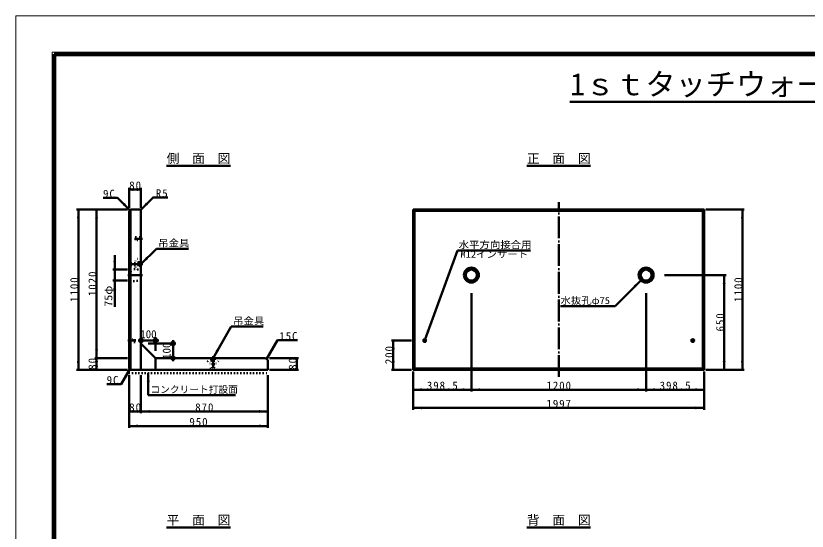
# Model space of a CAD drawing. Units: millimetres, scale not verified, with parts at other scales. Extents: x -2102 to 2102, y -1485 to 1485.
# Drawn here: x -2102 to 71, y 69 to 1485 of the extents above; entities that cross this region are included whole.
import ezdxf
from ezdxf.enums import TextEntityAlignment as Align

# ---------------------------------------------------------------- set-up
doc = ezdxf.new("R2010")
doc.units = ezdxf.units.MM
doc.header["$LTSCALE"] = 5
doc.linetypes.add('DOTTED', pattern=[1.75, 0.25, -1.5])
doc.linetypes.add('LONG_DASHED_DOTTED', pattern=[15.25, 12, -1.5, 0.25, -1.5])
doc.layers.add('0-0_V-nasSTD', color=7, linetype='Continuous', lineweight=50)
doc.styles.add('ＭＳ ゴシック', font='')
doc.styles.get('ＭＳ ゴシック').set_extended_font_data('MS Gothic')

msp = doc.modelspace()

# ---------------------------------------------------------------- linework, layer by layer
at = {"layer": '0-0_V-nasSTD', "lineweight": 100}
msp.add_line((-1997.5, 1380), (-1997.5, -1380), dxfattribs=at)
at = {"layer": '0-0_V-nasSTD'}
for p, q in [((-580.608, 1248.465), (580.608, 1248.465)), ((-1688.303, 1072.6), (-1513.303, 1072.6)), ((-698.903, 1072.6), (-523.903, 1072.6)), ((-1790.803, 1012.6), (-1790.803, 957.6)), ((-1758.803, 1007.6), (-1790.803, 1007.6)), ((-1758.803, 1012.6), (-1758.803, 957.6)), ((-1795.803, 952.6), (-1935.803, 952.6)), ((-1930.803, 952.6), (-1930.803, 512.6)), ((-1880.803, 952.6), (-1880.803, 544.6)), ((-1787.203, 952.6), (-1790.803, 949)), ((-1790.803, 949), (-1790.803, 516.2)), ((-1760.803, 952.6), (-1787.203, 952.6)), ((-1787.203, 952.6), (-1787.203, 512.6)), ((-1758.803, 950.6), (-1758.803, 512.6)), ((-1010.803, 952.6), (-1007.203, 949)), ((-1007.203, 949), (-1007.203, 516.2)), ((-215.603, 949), (-1007.203, 949)), ((-215.603, 949), (-212.003, 952.6)), ((-215.603, 516.2), (-215.603, 949)), ((-102.003, 952.6), (-207.003, 952.6)), ((-107.003, 952.6), (-107.003, 512.6)), ((-1830.803, 827.6), (-1830.803, 787.6)), ((-1758.803, 802.6), (-1716.377, 845.026)), ((-1716.377, 845.026), (-1628.377, 845.026)), ((-889.378, 840.491), (-978.303, 596.171)), ((-889.378, 840.491), (-689.378, 840.491)), ((-1835.803, 787.6), (-1795.803, 787.6)), ((-1830.803, 787.6), (-1830.803, 757.6)), ((-321.003, 772.6), (-152.003, 772.6)), ((-157.003, 772.6), (-157.003, 512.6)), ((-1835.803, 757.6), (-1795.803, 757.6)), ((-1830.803, 757.6), (-1830.803, 685.6)), ((-456.68, 687.323), (-385.969, 758.033)), ((-851.403, 722.6), (-851.403, 452.6)), ((-371.403, 722.6), (-371.403, 452.6)), ((-606.68, 687.323), (-456.68, 687.323)), ((-1560.803, 544.6), (-1510.803, 631.202)), ((-1510.803, 631.202), (-1422.803, 631.202)), ((-1766.803, 592.6), (-1709.803, 592.6)), ((-1718.803, 601.6), (-1718.803, 564.6)), ((-1670.803, 593.6), (-1670.803, 535.6)), ((-1070.803, 592.6), (-1015.803, 592.6)), ((-1065.803, 592.6), (-1065.803, 512.6)), ((-1758.803, 584.6), (-1718.803, 544.6)), ((-1738.803, 584.6), (-1662.803, 584.6)), ((-1795.803, 544.6), (-1885.803, 544.6)), ((-1880.803, 544.6), (-1880.803, 512.6)), ((-1718.803, 544.6), (-1416.803, 544.6)), ((-1718.803, 512.6), (-1718.803, 544.6)), ((-1416.803, 544.6), (-1410.803, 538.6)), ((-1325.803, 544.6), (-1405.803, 544.6)), ((-1330.803, 544.6), (-1330.803, 512.6)), ((-1795.803, 512.6), (-1935.803, 512.6)), ((-1790.803, 516.2), (-1787.203, 512.6)), ((-1738.803, 442.8), (-1738.803, 502.8)), ((-1325.803, 512.6), (-1405.803, 512.6)), ((-1070.803, 512.6), (-1015.803, 512.6)), ((-1007.203, 516.2), (-1010.803, 512.6)), ((-1010.803, 507.6), (-1010.803, 402.6)), ((-1007.203, 516.2), (-215.603, 516.2)), ((-215.603, 516.2), (-212.003, 512.6)), ((-212.003, 507.6), (-212.003, 402.6)), ((-102.003, 512.6), (-207.003, 512.6)), ((-1790.803, 352.8), (-1790.803, 497.8)), ((-1758.803, 392.8), (-1758.803, 497.8)), ((-1410.803, 352.8), (-1410.803, 497.8)), ((-1010.803, 457.6), (-851.403, 457.6)), ((-851.403, 457.6), (-371.403, 457.6)), ((-371.403, 457.6), (-212.003, 457.6)), ((-1738.803, 442.8), (-1498.803, 442.8)), ((-1010.803, 407.6), (-212.003, 407.6)), ((-1410.803, 357.8), (-1790.803, 357.8)), ((-1688.303, 78.8), (-1513.303, 78.8)), ((-698.903, 78.8), (-523.903, 78.8))]:
    msp.add_line(p, q, dxfattribs=at)
at = {"layer": '0-0_V-nasSTD', "linetype": 'LONG_DASHED_DOTTED'}
for p, q in [((-611.403, 492.6), (-611.403, 972.6)), ((-1776.803, 872.6), (-1754.803, 872.6)), ((-1753.803, 802.6), (-1783.803, 802.6)), ((-1754.803, 772.6), (-1794.803, 772.6)), ((-1772.803, 592.6), (-1794.803, 592.6)), ((-985.603, 592.6), (-973.603, 592.6)), ((-979.603, 586.6), (-979.603, 598.6)), ((-249.203, 592.6), (-237.203, 592.6)), ((-243.203, 586.6), (-243.203, 598.6)), ((-1560.803, 549.6), (-1560.803, 519.6))]:
    msp.add_line(p, q, dxfattribs=at)
at = {"layer": '0-0_V-nasSTD', "linetype": 'DOTTED'}
for p, q in [((-1772.803, 868.6), (-1772.803, 876.6)), ((-1772.803, 876.6), (-1758.803, 876.6)), ((-1758.803, 868.6), (-1772.803, 868.6)), ((-1790.003, 809.6), (-1790.003, 795.6)), ((-1788.803, 809.6), (-1790.003, 809.6)), ((-1788.803, 809.6), (-1786.803, 805.4)), ((-1788.803, 809.6), (-1788.803, 795.6)), ((-1766.803, 805.4), (-1786.803, 805.4)), ((-1786.803, 805.4), (-1786.803, 799.8)), ((-1765.603, 807.6), (-1766.803, 805.4)), ((-1766.803, 805.4), (-1766.803, 799.8)), ((-1762.803, 807.6), (-1765.603, 807.6)), ((-1765.603, 807.6), (-1765.603, 797.6)), ((-1762.803, 807.6), (-1762.803, 797.6)), ((-1788.803, 795.6), (-1790.003, 795.6)), ((-1786.803, 799.8), (-1788.803, 795.6)), ((-1766.803, 799.8), (-1786.803, 799.8)), ((-1758.803, 787.6), (-1786.803, 789.6)), ((-1766.803, 799.8), (-1765.603, 797.6)), ((-1762.803, 797.6), (-1765.603, 797.6)), ((-1786.803, 755.6), (-1790.803, 752)), ((-1790.803, 596.6), (-1776.803, 596.6)), ((-1776.803, 588.6), (-1790.803, 588.6)), ((-1776.803, 596.6), (-1776.803, 588.6)), ((-1565.803, 540.6), (-1555.803, 540.6)), ((-1565.803, 540.6), (-1565.803, 537.8)), ((-1565.803, 537.8), (-1563.603, 536.6)), ((-1565.803, 537.8), (-1555.803, 537.8)), ((-1563.603, 536.6), (-1563.603, 516.6)), ((-1563.603, 536.6), (-1558.003, 536.6)), ((-1558.003, 536.6), (-1555.803, 537.8)), ((-1558.003, 536.6), (-1558.003, 516.6)), ((-1555.803, 540.6), (-1555.803, 537.8)), ((-1790.803, 502.8), (-1410.803, 502.8)), ((-1567.803, 514.6), (-1563.603, 516.6)), ((-1567.803, 514.6), (-1567.803, 513.4)), ((-1567.803, 514.6), (-1553.803, 514.6)), ((-1567.803, 513.4), (-1553.803, 513.4)), ((-1563.603, 516.6), (-1558.003, 516.6)), ((-1558.003, 516.6), (-1553.803, 514.6)), ((-1553.803, 514.6), (-1553.803, 513.4))]:
    msp.add_line(p, q, dxfattribs=at)
at = {"layer": '0-0_V-nasSTD', "lineweight": 18}
for points in [[(-2102.5, -1485), (-2102.5, 1485), (2102.5, 1485), (2102.5, -1485)], [(-2002.5, -1385), (-2002.5, 1385), (2002.5, 1385), (2002.5, -1385)]]:
    msp.add_lwpolyline(points, close=True, dxfattribs=at)
at = {"layer": '0-0_V-nasSTD', "lineweight": 100}
msp.add_lwpolyline([(1997.5, -1380), (1997.5, 1380), (-1997.5, 1380)], dxfattribs=at)
at = {"layer": '0-0_V-nasSTD'}
for points in [[(-1789.003, 950.8), (-1822.944, 984.741), (-1862.944, 984.741)], [(-1759.389, 952.014), (-1725.448, 985.955), (-1685.448, 985.955)], [(-1413.803, 541.6), (-1383.803, 593.561), (-1328.803, 593.561)], [(-1787.203, 512.6), (-1410.803, 512.6), (-1410.803, 538.6)], [(-1789.003, 514.4), (-1813.003, 472.83), (-1853.003, 472.83)], [(-1410.803, 397.8), (-1758.803, 397.8), (-1790.803, 397.8)]]:
    msp.add_lwpolyline(points, dxfattribs=at)
msp.add_lwpolyline([(-1010.803, 952.6), (-1010.803, 512.6), (-212.003, 512.6), (-212.003, 952.6)], close=True, dxfattribs=at)
at = {"layer": '0-0_V-nasSTD', "linetype": 'DOTTED'}
for points in [[(-1786.803, 755.6), (-1786.803, 789.6), (-1790.803, 793.2)], [(-1786.803, 755.6), (-1758.803, 757.6), (-1758.803, 787.6)]]:
    msp.add_lwpolyline(points, dxfattribs=at)
at = {"layer": '0-0_V-nasSTD'}
for centre, radius in [((-851.403, 772.6), 20.6), ((-851.403, 772.6), 17), ((-851.403, 772.6), 15), ((-371.403, 772.6), 20.6), ((-371.403, 772.6), 17), ((-371.403, 772.6), 15), ((-1758.803, 592.6), 5), ((-1718.803, 592.6), 5), ((-1670.803, 584.6), 5), ((-979.603, 592.6), 3.8), ((-979.603, 592.6), 2.4), ((-979.603, 592.6), 2), ((-243.203, 592.6), 3.8), ((-243.203, 592.6), 2.4), ((-243.203, 592.6), 2), ((-1670.803, 544.6), 5)]:
    msp.add_circle(centre, radius, dxfattribs=at)
msp.add_arc((-1760.803, 950.6), 2, 0, 90, dxfattribs=at)
at = {"layer": '0-0_V-nasSTD', "linetype": 'DOTTED'}
for centre, start, end in [((-1758.803, 802.6), 90, 270), ((-1560.803, 544.6), 180, 0)]:
    msp.add_arc(centre, 17.2, start, end, dxfattribs=at)
at = {"layer": '0-0_V-nasSTD'}
for points in [[(-1790.803, 1007.6), (-1766.803, 1007.6), (-1766.803, 1011.6)], [(-1790.803, 1007.6), (-1766.803, 1003.6), (-1766.803, 1007.6)], [(-1782.803, 1007.6), (-1782.803, 1011.6), (-1758.803, 1007.6)], [(-1782.803, 1003.6), (-1782.803, 1007.6), (-1758.803, 1007.6)], [(-1808.802, 964.942), (-1805.974, 967.77), (-1789.003, 950.8)], [(-1805.974, 967.77), (-1803.145, 970.599), (-1789.003, 950.8)], [(-1759.389, 952.014), (-1745.247, 971.813), (-1742.418, 968.984)], [(-1759.389, 952.014), (-1742.418, 968.984), (-1739.59, 966.156)], [(-1934.803, 928.6), (-1930.803, 928.6), (-1930.803, 952.6)], [(-1930.803, 928.6), (-1930.803, 952.6), (-1926.803, 928.6)], [(-1884.803, 928.6), (-1880.803, 928.6), (-1880.803, 952.6)], [(-1880.803, 928.6), (-1880.803, 952.6), (-1876.803, 928.6)], [(-111.003, 928.6), (-107.003, 928.6), (-107.003, 952.6)], [(-107.003, 928.6), (-107.003, 952.6), (-103.003, 928.6)], [(-1834.803, 811.6), (-1830.803, 787.6), (-1830.803, 811.6)], [(-1830.803, 787.6), (-1830.803, 811.6), (-1826.803, 811.6)], [(-1758.803, 802.6), (-1744.661, 822.399), (-1741.833, 819.57)], [(-1758.803, 802.6), (-1741.833, 819.57), (-1739.004, 816.742)], [(-161.003, 748.6), (-157.003, 748.6), (-157.003, 772.6)], [(-157.003, 748.6), (-157.003, 772.6), (-153.003, 748.6)], [(-1834.803, 733.6), (-1830.803, 733.6), (-1830.803, 757.6)], [(-1830.803, 733.6), (-1830.803, 757.6), (-1826.803, 733.6)], [(-405.768, 743.891), (-402.94, 741.063), (-385.969, 758.033)], [(-402.94, 741.063), (-400.112, 738.234), (-385.969, 758.033)], [(-978.303, 596.171), (-973.854, 620.091), (-970.095, 618.723)], [(-978.303, 596.171), (-970.095, 618.723), (-966.336, 617.355)], [(-1069.803, 568.6), (-1065.803, 568.6), (-1065.803, 592.6)], [(-1065.803, 568.6), (-1065.803, 592.6), (-1061.803, 568.6)], [(-1884.803, 568.6), (-1880.803, 544.6), (-1880.803, 568.6)], [(-1880.803, 544.6), (-1880.803, 568.6), (-1876.803, 568.6)], [(-1560.803, 544.6), (-1552.267, 567.384), (-1548.803, 565.384)], [(-1560.803, 544.6), (-1548.803, 565.384), (-1545.339, 563.384)], [(-1884.803, 520.6), (-1880.803, 520.6), (-1880.803, 544.6)], [(-1880.803, 520.6), (-1880.803, 544.6), (-1876.803, 520.6)], [(-1413.803, 541.6), (-1405.267, 564.384), (-1401.803, 562.384)], [(-1413.803, 541.6), (-1401.803, 562.384), (-1398.339, 560.384)], [(-1334.803, 520.6), (-1330.803, 520.6), (-1330.803, 544.6)], [(-1330.803, 520.6), (-1330.803, 544.6), (-1326.803, 520.6)], [(-1934.803, 536.6), (-1930.803, 512.6), (-1930.803, 536.6)], [(-1930.803, 512.6), (-1930.803, 536.6), (-1926.803, 536.6)], [(-1884.803, 536.6), (-1880.803, 512.6), (-1880.803, 536.6)], [(-1880.803, 512.6), (-1880.803, 536.6), (-1876.803, 536.6)], [(-1334.803, 536.6), (-1330.803, 512.6), (-1330.803, 536.6)], [(-1330.803, 512.6), (-1330.803, 536.6), (-1326.803, 536.6)], [(-1069.803, 536.6), (-1065.803, 512.6), (-1065.803, 536.6)], [(-1065.803, 512.6), (-1065.803, 536.6), (-1061.803, 536.6)], [(-161.003, 536.6), (-157.003, 512.6), (-157.003, 536.6)], [(-157.003, 512.6), (-157.003, 536.6), (-153.003, 536.6)], [(-111.003, 536.6), (-107.003, 512.6), (-107.003, 536.6)], [(-107.003, 512.6), (-107.003, 536.6), (-103.003, 536.6)], [(-1804.467, 495.615), (-1801.003, 493.615), (-1789.003, 514.4)], [(-1801.003, 493.615), (-1797.539, 491.615), (-1789.003, 514.4)], [(-1742.803, 478.8), (-1738.803, 478.8), (-1738.803, 502.8)], [(-1738.803, 478.8), (-1738.803, 502.8), (-1734.803, 478.8)], [(-1010.803, 457.6), (-986.803, 457.6), (-986.803, 461.6)], [(-1010.803, 457.6), (-986.803, 453.6), (-986.803, 457.6)], [(-875.403, 457.6), (-875.403, 461.6), (-851.403, 457.6)], [(-875.403, 453.6), (-875.403, 457.6), (-851.403, 457.6)], [(-851.403, 457.6), (-827.403, 457.6), (-827.403, 461.6)], [(-851.403, 457.6), (-827.403, 453.6), (-827.403, 457.6)], [(-395.403, 457.6), (-395.403, 461.6), (-371.403, 457.6)], [(-395.403, 453.6), (-395.403, 457.6), (-371.403, 457.6)], [(-371.403, 457.6), (-347.403, 457.6), (-347.403, 461.6)], [(-371.403, 457.6), (-347.403, 453.6), (-347.403, 457.6)], [(-236.003, 457.6), (-236.003, 461.6), (-212.003, 457.6)], [(-236.003, 453.6), (-236.003, 457.6), (-212.003, 457.6)], [(-1790.803, 397.8), (-1766.803, 397.8), (-1766.803, 401.8)], [(-1790.803, 397.8), (-1766.803, 393.8), (-1766.803, 397.8)], [(-1782.803, 397.8), (-1782.803, 401.8), (-1758.803, 397.8)], [(-1782.803, 393.8), (-1782.803, 397.8), (-1758.803, 397.8)], [(-1758.803, 397.8), (-1734.803, 397.8), (-1734.803, 401.8)], [(-1758.803, 397.8), (-1734.803, 393.8), (-1734.803, 397.8)], [(-1434.803, 397.8), (-1434.803, 401.8), (-1410.803, 397.8)], [(-1434.803, 393.8), (-1434.803, 397.8), (-1410.803, 397.8)], [(-1010.803, 407.6), (-986.803, 407.6), (-986.803, 411.6)], [(-1010.803, 407.6), (-986.803, 403.6), (-986.803, 407.6)], [(-236.003, 407.6), (-236.003, 411.6), (-212.003, 407.6)], [(-236.003, 403.6), (-236.003, 407.6), (-212.003, 407.6)], [(-1790.803, 357.8), (-1766.803, 357.8), (-1766.803, 361.8)], [(-1790.803, 357.8), (-1766.803, 353.8), (-1766.803, 357.8)], [(-1434.803, 357.8), (-1434.803, 361.8), (-1410.803, 357.8)], [(-1434.803, 353.8), (-1434.803, 357.8), (-1410.803, 357.8)]]:
    msp.add_solid(points, dxfattribs=at)

# ---------------------------------------------------------------- texts
at = {"layer": '0-0_V-nasSTD', "style": 'ＭＳ ゴシック'}
for s, height, p in [('1ｓｔタッチウォール  Ｈ=1100', 60.81, (-580.608, 1248.465)), ('側\u3000面\u3000図', 25.66, (-1688.303, 1072.6)), ('正\u3000面\u3000図', 25.66, (-698.903, 1072.6)), ('100', 21.99, (-1760.803, 592.6)), ('コンクリート打設面', 19.06, (-1732.775, 442.8)), ('平\u3000面\u3000図', 25.66, (-1688.303, 78.8)), ('背\u3000面\u3000図', 25.66, (-698.903, 78.8))]:
    msp.add_text(s, height=height, dxfattribs=at).set_placement(p, align=Align.BOTTOM_LEFT)
at = {"layer": '0-0_V-nasSTD', "style": 'ＭＳ ゴシック', "width": 1.1}
for s, p in [('吊金具', (-1711.377, 845.026)), ('水平方向接合用', (-886.378, 840.491)), ('M12インサート', (-881.128, 814.491)), ('水抜孔φ75', (-606.68, 687.323)), ('吊金具', (-1505.803, 631.202))]:
    msp.add_text(s, height=19.06, dxfattribs=at).set_placement(p, align=Align.BOTTOM_LEFT)
msp.add_text('75φ', height=21.99, rotation=90, dxfattribs=at).set_placement((-1830.803, 685.6), align=Align.BOTTOM_LEFT)
at = {"layer": '0-0_V-nasSTD', "style": 'ＭＳ ゴシック'}
msp.add_text('100', height=21.99, rotation=90, dxfattribs=at).set_placement((-1670.803, 542.1), align=Align.BOTTOM_LEFT)
at = {"layer": '0-0_V-nasSTD', "char_height": 21.99, "attachment_point": 7, "style": 'ＭＳ ゴシック'}
for s, insert in [('\\T1.17;80', (-1791.053, 1007.6)), ('\\T1.17;9C', (-1862.944, 984.741)), ('\\T1.17;R5', (-1717.948, 985.955)), ('\\T1.17;15C', (-1378.803, 593.561)), ('\\T1.17;9C', (-1853.003, 472.83)), ('\\T1.17;398.5', (-973.603, 457.6)), ('\\T1.17;1200', (-645.153, 457.6)), ('\\T1.17;398.5', (-334.203, 457.6)), ('\\T1.17;80', (-1791.053, 397.8)), ('\\T1.17;870', (-1609.803, 397.8)), ('\\T1.17;1997', (-645.153, 407.6)), ('\\T1.17;950', (-1625.803, 357.8))]:
    msp.add_mtext(s, dxfattribs=dict(at, insert=insert))
at = {"layer": '0-0_V-nasSTD', "char_height": 21.99, "attachment_point": 7, "rotation": 90, "style": 'ＭＳ ゴシック'}
for s, insert in [('\\T1.17;1100', (-1930.803, 698.85)), ('\\T1.17;1020', (-1880.803, 714.85)), ('\\T1.17;1100', (-107.003, 698.85)), ('\\T1.17;650', (-157.003, 617.6)), ('\\T1.17;200', (-1065.803, 527.6)), ('\\T1.17;80', (-1880.803, 512.349)), ('\\T1.17;80', (-1330.803, 512.349))]:
    msp.add_mtext(s, dxfattribs=dict(at, insert=insert))

doc.saveas('drawing.dxf')
